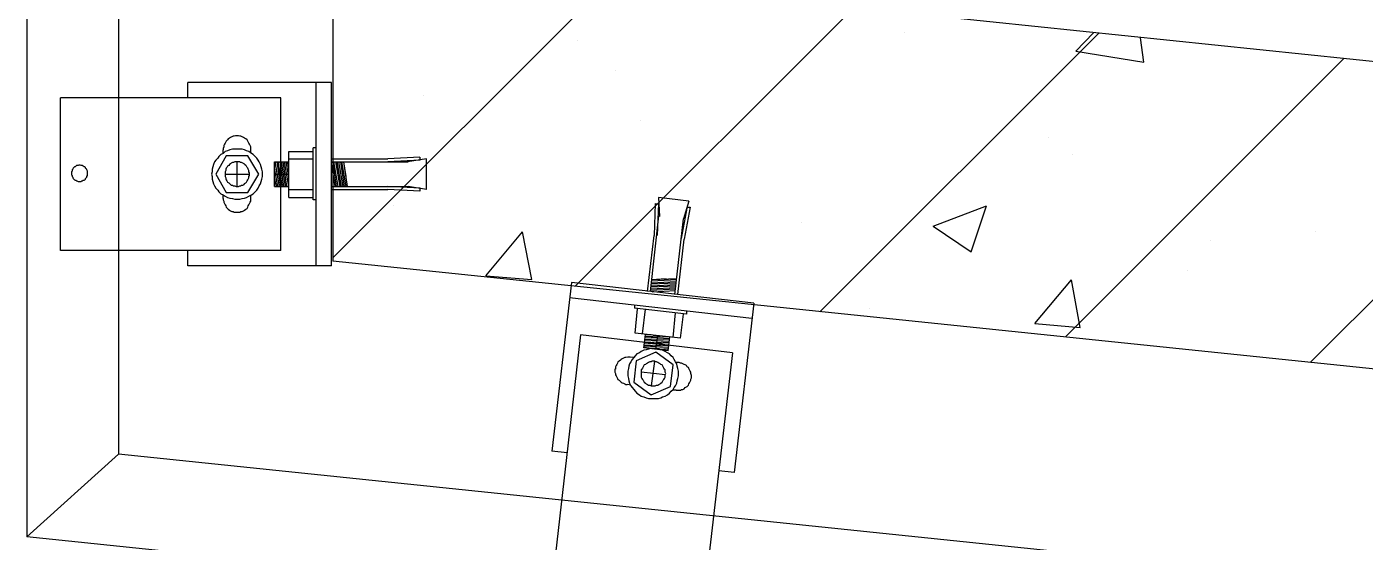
# Model space of a CAD drawing. Header units: metres. Extents: x 0 to 420, y 0 to 297.
# Drawn here: x 147.28 to 169.15, y 246.13 to 254.56 of the extents above; entities that cross this region are included whole.
import ezdxf

# ---------------------------------------------------------------- set-up
doc = ezdxf.new("R2010")
doc.units = ezdxf.units.M

msp = doc.modelspace()

# ---------------------------------------------------------------- linework, layer by layer
for p, q in [((148.78, 269.06), (148.78, 247.57)), ((152.28, 250.78), (167.23, 265.73)), ((152.28, 265.73), (152.28, 250.73)), ((147.28, 263.23), (147.28, 246.22)), ((156.24, 250.32), (162.28, 256.36)), ((204.41, 250.35), (162.28, 254.72)), ((160.24, 249.9), (164.8, 254.46)), ((161.63, 254.47), (161.63, 254.47)), ((164.42, 254.16), (164.71, 254.46)), ((165.53, 253.98), (165.48, 254.38)), ((156.28, 254.33), (156.28, 254.33)), ((164.42, 254.16), (165.53, 253.98)), ((164.25, 249.49), (168.8, 254.04)), ((156.9, 253.85), (156.9, 253.85)), ((152.26, 253.65), (149.91, 253.65)), ((149.91, 253.4), (149.91, 253.65)), ((152.01, 250.65), (152.01, 253.65)), ((152.26, 250.65), (152.26, 253.65)), ((168.25, 249.07), (172.8, 253.62)), ((151.43, 253.4), (147.83, 253.4)), ((147.83, 250.9), (147.83, 253.4)), ((151.43, 250.9), (151.43, 253.4)), ((153.77, 253.44), (153.77, 253.44)), ((157.31, 253.03), (157.31, 253.03)), ((150.5, 252.6), (150.49, 252.57)), ((150.51, 252.64), (150.5, 252.62)), ((150.5, 252.62), (150.5, 252.6)), ((150.52, 252.66), (150.51, 252.64)), ((150.53, 252.68), (150.52, 252.66)), ((150.54, 252.69), (150.53, 252.68)), ((150.56, 252.71), (150.54, 252.69)), ((150.57, 252.73), (150.56, 252.71)), ((150.59, 252.74), (150.57, 252.73)), ((150.61, 252.75), (150.59, 252.74)), ((150.63, 252.76), (150.61, 252.75)), ((150.65, 252.77), (150.63, 252.76)), ((150.67, 252.77), (150.65, 252.77)), ((150.69, 252.78), (150.67, 252.77)), ((150.72, 252.78), (150.69, 252.78)), ((150.72, 252.78), (150.72, 252.78)), ((150.74, 252.78), (150.72, 252.78)), ((150.72, 252.78), (150.72, 252.78)), ((150.76, 252.77), (150.74, 252.78)), ((150.78, 252.77), (150.76, 252.77)), ((150.8, 252.76), (150.78, 252.77)), ((150.82, 252.75), (150.8, 252.76)), ((150.84, 252.74), (150.82, 252.75)), ((150.86, 252.73), (150.84, 252.74)), ((150.88, 252.71), (150.86, 252.73)), ((150.89, 252.69), (150.88, 252.71)), ((150.9, 252.68), (150.89, 252.69)), ((150.91, 252.66), (150.9, 252.68)), ((150.92, 252.64), (150.91, 252.66)), ((150.93, 252.62), (150.92, 252.64)), ((150.94, 252.6), (150.93, 252.62)), ((150.94, 252.57), (150.94, 252.6)), ((163.98, 252.75), (163.98, 252.75)), ((150.54, 252.45), (150.37, 252.15)), ((150.4, 252.41), (150.37, 252.38)), ((150.42, 252.44), (150.4, 252.41)), ((150.45, 252.47), (150.42, 252.44)), ((150.49, 252.49), (150.45, 252.47)), ((150.49, 252.57), (150.49, 252.55)), ((150.49, 252.55), (150.49, 252.55)), ((150.49, 252.5), (150.49, 252.55)), ((150.52, 252.52), (150.49, 252.49)), ((150.56, 252.53), (150.52, 252.52)), ((150.89, 252.45), (150.54, 252.45)), ((150.6, 252.55), (150.56, 252.53)), ((150.64, 252.56), (150.6, 252.55)), ((150.68, 252.56), (150.64, 252.56)), ((150.72, 252.56), (150.68, 252.56)), ((150.76, 252.56), (150.72, 252.56)), ((150.8, 252.56), (150.76, 252.56)), ((150.84, 252.55), (150.8, 252.56)), ((150.87, 252.53), (150.84, 252.55)), ((150.91, 252.52), (150.87, 252.53)), ((151.07, 252.15), (150.89, 252.45)), ((150.95, 252.49), (150.91, 252.52)), ((150.94, 252.55), (150.94, 252.57)), ((150.94, 252.5), (150.94, 252.55)), ((150.98, 252.47), (150.95, 252.49)), ((151.01, 252.44), (150.98, 252.47)), ((151.04, 252.41), (151.01, 252.44)), ((151.06, 252.38), (151.04, 252.41)), ((151.56, 252.52), (151.96, 252.52)), ((151.56, 251.77), (151.56, 252.52)), ((151.56, 252.4), (151.96, 252.4)), ((152.01, 252.58), (151.96, 252.58)), ((151.96, 251.73), (151.96, 252.58)), ((152.26, 252.4), (153.18, 252.4)), ((153.7, 252.43), (153.18, 252.4)), ((153.81, 252.4), (153.5, 252.35)), ((153.7, 252.43), (153.7, 252.38)), ((153.81, 251.9), (153.81, 252.4)), ((164.36, 252.48), (164.36, 252.48)), ((148.02, 252.2), (148.01, 252.19)), ((148.01, 252.19), (148.01, 252.18)), ((148.01, 252.18), (148.01, 252.16)), ((148.03, 252.23), (148.02, 252.22)), ((148.02, 252.22), (148.02, 252.2)), ((148.04, 252.25), (148.03, 252.24)), ((148.03, 252.24), (148.03, 252.23)), ((148.05, 252.26), (148.04, 252.25)), ((148.06, 252.27), (148.05, 252.26)), ((148.07, 252.27), (148.06, 252.27)), ((148.08, 252.28), (148.07, 252.27)), ((148.09, 252.29), (148.08, 252.28)), ((148.1, 252.29), (148.09, 252.29)), ((148.12, 252.29), (148.1, 252.29)), ((148.13, 252.3), (148.12, 252.29)), ((148.14, 252.3), (148.13, 252.3)), ((148.15, 252.3), (148.14, 252.3)), ((148.17, 252.29), (148.15, 252.3)), ((148.18, 252.29), (148.17, 252.29)), ((148.19, 252.29), (148.18, 252.29)), ((148.2, 252.28), (148.19, 252.29)), ((148.22, 252.27), (148.2, 252.28)), ((148.23, 252.27), (148.22, 252.27)), ((148.24, 252.26), (148.23, 252.27)), ((148.24, 252.25), (148.24, 252.26)), ((148.25, 252.24), (148.24, 252.25)), ((148.26, 252.23), (148.25, 252.24)), ((148.26, 252.22), (148.26, 252.23)), ((148.27, 252.2), (148.26, 252.22)), ((148.27, 252.19), (148.27, 252.2)), ((148.27, 252.18), (148.27, 252.19)), ((148.27, 252.16), (148.27, 252.18)), ((150.31, 252.19), (150.3, 252.15)), ((150.32, 252.27), (150.31, 252.23)), ((150.31, 252.23), (150.31, 252.19)), ((150.33, 252.31), (150.32, 252.27)), ((150.35, 252.35), (150.33, 252.31)), ((150.37, 252.38), (150.35, 252.35)), ((150.53, 252.21), (150.52, 252.19)), ((150.52, 252.19), (150.52, 252.17)), ((150.52, 252.17), (150.52, 252.15)), ((150.54, 252.25), (150.53, 252.23)), ((150.53, 252.23), (150.53, 252.21)), ((150.55, 252.26), (150.54, 252.25)), ((150.56, 252.28), (150.55, 252.26)), ((150.58, 252.29), (150.56, 252.28)), ((150.59, 252.31), (150.58, 252.29)), ((150.61, 252.32), (150.59, 252.31)), ((150.62, 252.33), (150.61, 252.32)), ((150.64, 252.34), (150.62, 252.33)), ((150.66, 252.34), (150.64, 252.34)), ((150.68, 252.35), (150.66, 252.34)), ((150.7, 252.35), (150.68, 252.35)), ((150.72, 252.35), (150.7, 252.35)), ((150.74, 252.35), (150.72, 252.35)), ((150.72, 252.15), (150.72, 252.35)), ((150.76, 252.35), (150.74, 252.35)), ((150.77, 252.34), (150.76, 252.35)), ((150.79, 252.34), (150.77, 252.34)), ((150.81, 252.33), (150.79, 252.34)), ((150.83, 252.32), (150.81, 252.33)), ((150.84, 252.31), (150.83, 252.32)), ((150.86, 252.29), (150.84, 252.31)), ((150.87, 252.28), (150.86, 252.29)), ((150.88, 252.26), (150.87, 252.28)), ((150.89, 252.25), (150.88, 252.26)), ((150.9, 252.23), (150.89, 252.25)), ((150.91, 252.21), (150.9, 252.23)), ((150.91, 252.19), (150.91, 252.21)), ((150.92, 252.17), (150.91, 252.19)), ((150.92, 252.15), (150.92, 252.17)), ((151.08, 252.35), (151.06, 252.38)), ((151.1, 252.31), (151.08, 252.35)), ((151.11, 252.27), (151.1, 252.31)), ((151.12, 252.23), (151.11, 252.27)), ((151.13, 252.19), (151.12, 252.23)), ((151.13, 252.15), (151.13, 252.19)), ((151.33, 252.35), (151.56, 252.35)), ((151.33, 251.95), (151.33, 252.35)), ((151.38, 251.95), (151.33, 252.25)), ((151.41, 251.95), (151.34, 252.35)), ((151.43, 251.95), (151.37, 252.35)), ((151.46, 251.95), (151.39, 252.35)), ((151.48, 251.95), (151.42, 252.35)), ((151.51, 251.95), (151.44, 252.35)), ((151.53, 251.95), (151.47, 252.35)), ((151.56, 251.95), (151.49, 252.35)), ((151.56, 252.11), (151.52, 252.35)), ((151.56, 252.26), (151.54, 252.35)), ((152.26, 252.35), (153.51, 252.35)), ((152.32, 251.95), (152.26, 252.32)), ((152.34, 251.95), (152.28, 252.35)), ((152.37, 251.95), (152.3, 252.35)), ((152.4, 251.95), (152.33, 252.35)), ((152.42, 251.95), (152.35, 252.35)), ((152.45, 251.95), (152.38, 252.35)), ((152.47, 251.95), (152.41, 252.35)), ((152.5, 251.95), (152.43, 252.35)), ((152.5, 252.11), (152.46, 252.35)), ((152.52, 251.95), (152.46, 252.35)), ((153.71, 252.38), (153.18, 252.35)), ((148.01, 252.16), (148.01, 252.15)), ((148.01, 252.15), (148.01, 252.14)), ((148.01, 252.14), (148.02, 252.13)), ((148.02, 252.13), (148.02, 252.11)), ((148.02, 252.11), (148.03, 252.1)), ((148.03, 252.1), (148.03, 252.09)), ((148.03, 252.09), (148.04, 252.08)), ((148.04, 252.08), (148.05, 252.07)), ((148.05, 252.07), (148.06, 252.06)), ((148.06, 252.06), (148.07, 252.05)), ((148.07, 252.05), (148.08, 252.05)), ((148.08, 252.05), (148.09, 252.04)), ((148.09, 252.04), (148.1, 252.04)), ((148.1, 252.04), (148.12, 252.03)), ((148.12, 252.03), (148.13, 252.03)), ((148.13, 252.03), (148.14, 252.03)), ((148.14, 252.03), (148.15, 252.03)), ((148.15, 252.03), (148.17, 252.03)), ((148.17, 252.03), (148.18, 252.04)), ((148.18, 252.04), (148.19, 252.04)), ((148.19, 252.04), (148.2, 252.05)), ((148.2, 252.05), (148.22, 252.05)), ((148.22, 252.05), (148.23, 252.06)), ((148.23, 252.06), (148.24, 252.07)), ((148.24, 252.08), (148.25, 252.09)), ((148.24, 252.07), (148.24, 252.08)), ((148.25, 252.09), (148.26, 252.1)), ((148.26, 252.11), (148.27, 252.13)), ((148.26, 252.1), (148.26, 252.11)), ((148.27, 252.15), (148.27, 252.16)), ((148.27, 252.14), (148.27, 252.15)), ((148.27, 252.13), (148.27, 252.14)), ((150.3, 252.15), (150.31, 252.11)), ((150.31, 252.11), (150.31, 252.07)), ((150.31, 252.07), (150.32, 252.03)), ((150.32, 252.03), (150.33, 251.99)), ((150.33, 251.99), (150.35, 251.96)), ((150.35, 251.96), (150.37, 251.92)), ((150.37, 252.15), (150.54, 251.85)), ((150.52, 252.15), (150.52, 252.13)), ((150.52, 252.15), (150.92, 252.15)), ((150.52, 252.13), (150.52, 252.11)), ((150.52, 252.11), (150.53, 252.09)), ((150.53, 252.09), (150.53, 252.07)), ((150.53, 252.07), (150.54, 252.06)), ((150.54, 252.06), (150.55, 252.04)), ((150.55, 252.04), (150.56, 252.02)), ((150.56, 252.02), (150.58, 252.01)), ((150.58, 252.01), (150.59, 252)), ((150.59, 252), (150.61, 251.98)), ((150.61, 251.98), (150.62, 251.97)), ((150.62, 251.97), (150.64, 251.97)), ((150.64, 251.97), (150.66, 251.96)), ((150.66, 251.96), (150.68, 251.96)), ((150.68, 251.96), (150.7, 251.95)), ((150.7, 251.95), (150.72, 251.95)), ((150.72, 251.95), (150.72, 252.15)), ((150.72, 251.95), (150.74, 251.95)), ((150.74, 251.95), (150.76, 251.96)), ((150.76, 251.96), (150.77, 251.96)), ((150.77, 251.96), (150.79, 251.97)), ((150.79, 251.97), (150.81, 251.97)), ((150.81, 251.97), (150.83, 251.98)), ((150.83, 251.98), (150.84, 252)), ((150.84, 252), (150.86, 252.01)), ((150.86, 252.01), (150.87, 252.02)), ((150.87, 252.02), (150.88, 252.04)), ((150.88, 252.04), (150.89, 252.06)), ((150.89, 251.85), (151.07, 252.15)), ((150.89, 252.06), (150.9, 252.07)), ((150.9, 252.07), (150.91, 252.09)), ((150.91, 252.11), (150.92, 252.13)), ((150.91, 252.09), (150.91, 252.11)), ((150.92, 252.13), (150.92, 252.15)), ((151.06, 251.92), (151.08, 251.96)), ((151.08, 251.96), (151.1, 251.99)), ((151.1, 251.99), (151.11, 252.03)), ((151.11, 252.03), (151.12, 252.07)), ((151.12, 252.07), (151.13, 252.11)), ((151.13, 252.11), (151.13, 252.15)), ((151.33, 252.15), (151.56, 252.15)), ((151.36, 251.95), (151.33, 252.09)), ((151.33, 251.95), (151.56, 251.95)), ((152.26, 251.95), (153.51, 251.95)), ((153.71, 251.92), (153.18, 251.95)), ((153.81, 251.9), (153.51, 251.95)), ((150.37, 251.92), (150.4, 251.89)), ((150.4, 251.89), (150.42, 251.86)), ((150.42, 251.86), (150.45, 251.83)), ((150.45, 251.83), (150.49, 251.81)), ((150.49, 251.81), (150.52, 251.79)), ((150.49, 251.75), (150.49, 251.8)), ((150.49, 251.75), (150.49, 251.73)), ((150.49, 251.73), (150.5, 251.71)), ((150.52, 251.79), (150.56, 251.77)), ((150.54, 251.85), (150.89, 251.85)), ((150.56, 251.77), (150.6, 251.76)), ((150.6, 251.76), (150.64, 251.75)), ((150.64, 251.75), (150.68, 251.74)), ((150.68, 251.74), (150.72, 251.74)), ((150.72, 251.74), (150.76, 251.74)), ((150.76, 251.74), (150.8, 251.75)), ((150.8, 251.75), (150.84, 251.76)), ((150.84, 251.76), (150.87, 251.77)), ((150.87, 251.77), (150.91, 251.79)), ((150.91, 251.79), (150.95, 251.81)), ((150.94, 251.75), (150.94, 251.8)), ((150.94, 251.73), (150.94, 251.75)), ((150.94, 251.71), (150.94, 251.73)), ((150.95, 251.81), (150.98, 251.83)), ((150.98, 251.83), (151.01, 251.86)), ((151.01, 251.86), (151.04, 251.89)), ((151.04, 251.89), (151.06, 251.92)), ((151.56, 251.9), (151.96, 251.9)), ((151.56, 251.77), (151.96, 251.77)), ((152.01, 251.73), (151.96, 251.73)), ((152.26, 251.9), (153.18, 251.9)), ((153.7, 251.87), (153.18, 251.9)), ((153.7, 251.92), (153.7, 251.87)), ((158.1, 251.71), (157.6, 251.77)), ((157.6, 251.77), (157.62, 251.46)), ((150.5, 251.71), (150.5, 251.69)), ((150.5, 251.69), (150.51, 251.67)), ((150.51, 251.67), (150.52, 251.65)), ((150.52, 251.65), (150.53, 251.63)), ((150.53, 251.63), (150.54, 251.61)), ((150.54, 251.61), (150.56, 251.59)), ((150.56, 251.59), (150.57, 251.58)), ((150.57, 251.58), (150.59, 251.56)), ((150.59, 251.56), (150.61, 251.55)), ((150.61, 251.55), (150.63, 251.54)), ((150.63, 251.54), (150.65, 251.54)), ((150.65, 251.54), (150.67, 251.53)), ((150.67, 251.53), (150.69, 251.53)), ((150.69, 251.53), (150.72, 251.53)), ((150.72, 251.53), (150.72, 251.53)), ((150.72, 251.53), (150.74, 251.53)), ((150.74, 251.53), (150.76, 251.53)), ((150.76, 251.53), (150.78, 251.54)), ((150.78, 251.54), (150.8, 251.54)), ((150.8, 251.54), (150.82, 251.55)), ((150.82, 251.55), (150.84, 251.56)), ((150.84, 251.56), (150.86, 251.58)), ((150.86, 251.58), (150.88, 251.59)), ((150.88, 251.59), (150.89, 251.61)), ((150.89, 251.61), (150.9, 251.63)), ((150.9, 251.63), (150.91, 251.65)), ((150.91, 251.65), (150.92, 251.67)), ((150.92, 251.67), (150.93, 251.69)), ((150.93, 251.69), (150.94, 251.71)), ((153.27, 251.64), (153.27, 251.64)), ((157.55, 251.67), (157.53, 251.15)), ((157.55, 251.67), (157.6, 251.66)), ((157.6, 251.67), (157.58, 251.15)), ((158.07, 251.62), (157.97, 251.1)), ((158.1, 251.71), (158.01, 251.42)), ((158.12, 251.61), (158.02, 251.09)), ((158.05, 251.68), (158.05, 251.68)), ((158.07, 251.61), (158.12, 251.61)), ((162.09, 251.3), (162.96, 251.63)), ((162.71, 250.88), (162.96, 251.63)), ((157.47, 250.23), (157.61, 251.47)), ((157.87, 250.18), (158.01, 251.42)), ((159.94, 251.36), (159.94, 251.36)), ((162.09, 251.3), (162.71, 250.88)), ((154.78, 250.49), (155.38, 251.21)), ((155.53, 250.43), (155.38, 251.21)), ((157.42, 250.23), (157.53, 251.15)), ((157.92, 250.18), (158.02, 251.09)), ((166.62, 251.07), (166.62, 251.07)), ((168.34, 251.21), (168.34, 251.21)), ((151.43, 250.9), (147.83, 250.9)), ((149.91, 250.65), (149.91, 250.9)), ((152.26, 250.65), (149.91, 250.65)), ((204.41, 245.32), (152.28, 250.73)), ((154.78, 250.49), (155.53, 250.43)), ((157.73, 250.44), (157.49, 250.42)), ((157.9, 250.44), (157.49, 250.42)), ((157.9, 250.42), (157.49, 250.4)), ((163.75, 249.71), (164.35, 250.42)), ((164.49, 249.64), (164.35, 250.42)), ((166.24, 250.58), (166.24, 250.58)), ((156.18, 250.38), (155.86, 247.62)), ((159.16, 250.04), (156.18, 250.38)), ((157.88, 250.27), (157.47, 250.25)), ((157.89, 250.37), (157.48, 250.35)), ((157.89, 250.34), (157.48, 250.32)), ((157.88, 250.32), (157.48, 250.3)), ((157.88, 250.29), (157.48, 250.27)), ((157.89, 250.39), (157.49, 250.37)), ((157.88, 250.24), (157.5, 250.22)), ((159.13, 249.79), (156.15, 250.13)), ((157.21, 250.01), (157.21, 249.96)), ((159.16, 250.04), (158.84, 247.27)), ((158.06, 249.86), (157.21, 249.96)), ((157.22, 249.55), (157.26, 249.95)), ((157.34, 249.54), (157.39, 249.94)), ((157.84, 249.48), (157.88, 249.88)), ((157.96, 249.47), (158.01, 249.86)), ((158.06, 249.91), (158.06, 249.86)), ((161.05, 249.96), (161.05, 249.96)), ((157.96, 249.47), (157.22, 249.55)), ((163.75, 249.71), (164.49, 249.64)), ((156.33, 249.52), (155.92, 245.94)), ((158.81, 249.23), (156.33, 249.52)), ((157.36, 249.31), (157.39, 249.53)), ((157.78, 249.41), (157.37, 249.39)), ((157.78, 249.39), (157.37, 249.37)), ((157.77, 249.36), (157.37, 249.34)), ((157.77, 249.34), (157.37, 249.32)), ((157.79, 249.49), (157.38, 249.47)), ((157.79, 249.46), (157.38, 249.44)), ((157.78, 249.44), (157.38, 249.42)), ((157.48, 249.52), (157.39, 249.52)), ((157.63, 249.5), (157.39, 249.49)), ((157.56, 249.29), (157.59, 249.51)), ((157.76, 249.26), (157.79, 249.49)), ((156.98, 249.11), (156.96, 249.09)), ((156.99, 249.12), (156.98, 249.11)), ((157.01, 249.13), (156.99, 249.12)), ((157.03, 249.14), (157.01, 249.13)), ((157.05, 249.15), (157.03, 249.14)), ((157.07, 249.15), (157.05, 249.15)), ((157.1, 249.16), (157.07, 249.15)), ((157.12, 249.16), (157.1, 249.16)), ((157.14, 249.16), (157.12, 249.16)), ((157.14, 249.16), (157.14, 249.16)), ((157.2, 249.15), (157.14, 249.16)), ((157.17, 249.12), (157.15, 249.08)), ((157.2, 249.15), (157.17, 249.12)), ((157.22, 249.18), (157.2, 249.15)), ((157.24, 249.1), (157.2, 248.75)), ((157.25, 249.21), (157.22, 249.18)), ((157.56, 249.24), (157.24, 249.1)), ((157.29, 249.23), (157.25, 249.21)), ((157.32, 249.25), (157.29, 249.23)), ((157.36, 249.27), (157.32, 249.25)), ((157.76, 249.26), (157.36, 249.31)), ((157.4, 249.28), (157.36, 249.27)), ((157.44, 249.29), (157.4, 249.28)), ((157.48, 249.3), (157.44, 249.29)), ((157.77, 249.31), (157.47, 249.3)), ((157.52, 249.3), (157.48, 249.3)), ((157.56, 249.3), (157.52, 249.3)), ((157.6, 249.29), (157.56, 249.3)), ((157.84, 249.03), (157.56, 249.24)), ((157.64, 249.28), (157.6, 249.29)), ((157.76, 249.29), (157.62, 249.28)), ((157.67, 249.27), (157.64, 249.28)), ((157.71, 249.25), (157.67, 249.27)), ((157.75, 249.23), (157.71, 249.25)), ((157.78, 249.21), (157.75, 249.23)), ((157.81, 249.18), (157.78, 249.21)), ((157.84, 249.15), (157.81, 249.18)), ((157.86, 249.12), (157.84, 249.15)), ((157.88, 249.08), (157.86, 249.12)), ((158.81, 249.23), (158.4, 245.66)), ((156.9, 248.96), (156.89, 248.96)), ((156.89, 248.96), (156.89, 248.93)), ((156.89, 248.93), (156.89, 248.91)), ((156.89, 248.91), (156.9, 248.89)), ((156.91, 249.02), (156.9, 249)), ((156.9, 249), (156.9, 248.98)), ((156.9, 248.98), (156.9, 248.96)), ((156.9, 248.96), (156.9, 248.96)), ((156.9, 248.89), (156.9, 248.87)), ((156.92, 249.04), (156.91, 249.02)), ((156.93, 249.06), (156.92, 249.04)), ((156.94, 249.08), (156.93, 249.06)), ((156.96, 249.09), (156.94, 249.08)), ((157.11, 248.97), (157.1, 248.93)), ((157.1, 248.93), (157.1, 248.89)), ((157.1, 248.89), (157.1, 248.85)), ((157.12, 249.01), (157.11, 248.97)), ((157.13, 249.05), (157.12, 249.01)), ((157.15, 249.08), (157.13, 249.05)), ((157.33, 248.96), (157.32, 248.95)), ((157.32, 248.95), (157.32, 248.93)), ((157.32, 248.93), (157.32, 248.91)), ((157.32, 248.91), (157.32, 248.89)), ((157.52, 248.89), (157.32, 248.91)), ((157.32, 248.89), (157.32, 248.87)), ((157.34, 248.98), (157.33, 248.96)), ((157.35, 249), (157.34, 248.98)), ((157.36, 249.02), (157.35, 249)), ((157.37, 249.03), (157.36, 249.02)), ((157.39, 249.04), (157.37, 249.03)), ((157.4, 249.05), (157.39, 249.04)), ((157.42, 249.06), (157.4, 249.05)), ((157.44, 249.07), (157.42, 249.06)), ((157.46, 249.08), (157.44, 249.07)), ((157.48, 249.08), (157.46, 249.08)), ((157.5, 249.09), (157.48, 249.08)), ((157.49, 248.69), (157.54, 249.09)), ((157.52, 249.09), (157.5, 249.09)), ((157.54, 249.09), (157.52, 249.09)), ((157.71, 248.87), (157.52, 248.89)), ((157.55, 249.08), (157.54, 249.09)), ((157.57, 249.08), (157.55, 249.08)), ((157.59, 249.07), (157.57, 249.08)), ((157.61, 249.06), (157.59, 249.07)), ((157.63, 249.05), (157.61, 249.06)), ((157.64, 249.04), (157.63, 249.05)), ((157.66, 249.03), (157.64, 249.04)), ((157.67, 249.02), (157.66, 249.03)), ((157.68, 249), (157.67, 249.02)), ((157.69, 248.98), (157.68, 249)), ((157.7, 248.96), (157.69, 248.98)), ((157.71, 248.95), (157.7, 248.96)), ((157.71, 248.93), (157.71, 248.95)), ((157.71, 248.91), (157.71, 248.93)), ((157.72, 248.89), (157.71, 248.91)), ((157.71, 248.87), (157.72, 248.89)), ((157.8, 248.68), (157.84, 249.03)), ((157.9, 249.05), (157.88, 249.08)), ((157.94, 249.07), (157.89, 249.07)), ((157.91, 249.01), (157.9, 249.05)), ((157.92, 248.97), (157.91, 249.01)), ((157.93, 248.93), (157.92, 248.97)), ((157.93, 248.89), (157.93, 248.93)), ((157.93, 248.85), (157.93, 248.89)), ((157.96, 249.06), (157.94, 249.07)), ((157.98, 249.06), (157.96, 249.06)), ((158, 249.05), (157.98, 249.06)), ((158.02, 249.04), (158, 249.05)), ((158.04, 249.03), (158.02, 249.04)), ((158.06, 249.02), (158.04, 249.03)), ((158.07, 249), (158.06, 249.02)), ((158.09, 248.99), (158.07, 249)), ((158.1, 248.97), (158.09, 248.99)), ((158.11, 248.95), (158.1, 248.97)), ((158.12, 248.93), (158.11, 248.95)), ((158.13, 248.91), (158.12, 248.93)), ((158.13, 248.89), (158.13, 248.91)), ((158.14, 248.86), (158.13, 248.89)), ((156.9, 248.87), (156.91, 248.85)), ((156.91, 248.85), (156.92, 248.83)), ((156.92, 248.83), (156.93, 248.81)), ((156.93, 248.81), (156.94, 248.79)), ((156.94, 248.79), (156.96, 248.78)), ((156.96, 248.78), (156.98, 248.76)), ((156.98, 248.76), (156.99, 248.75)), ((156.99, 248.75), (157.01, 248.74)), ((157.01, 248.74), (157.03, 248.73)), ((157.03, 248.73), (157.05, 248.72)), ((157.05, 248.72), (157.07, 248.71)), ((157.07, 248.71), (157.09, 248.71)), ((157.15, 248.7), (157.09, 248.71)), ((157.1, 248.85), (157.11, 248.81)), ((157.11, 248.81), (157.12, 248.77)), ((157.12, 248.77), (157.13, 248.73)), ((157.13, 248.73), (157.15, 248.69)), ((157.15, 248.69), (157.17, 248.66)), ((157.2, 248.75), (157.48, 248.54)), ((157.32, 248.87), (157.32, 248.85)), ((157.32, 248.85), (157.32, 248.83)), ((157.32, 248.83), (157.33, 248.81)), ((157.33, 248.81), (157.34, 248.79)), ((157.34, 248.79), (157.35, 248.78)), ((157.35, 248.78), (157.36, 248.76)), ((157.36, 248.76), (157.37, 248.75)), ((157.37, 248.75), (157.39, 248.73)), ((157.39, 248.73), (157.4, 248.72)), ((157.4, 248.72), (157.42, 248.71)), ((157.42, 248.71), (157.44, 248.7)), ((157.44, 248.7), (157.46, 248.7)), ((157.46, 248.7), (157.48, 248.69)), ((157.48, 248.69), (157.5, 248.69)), ((157.48, 248.54), (157.8, 248.68)), ((157.5, 248.69), (157.52, 248.69)), ((157.52, 248.69), (157.54, 248.69)), ((157.54, 248.69), (157.55, 248.69)), ((157.55, 248.69), (157.57, 248.7)), ((157.57, 248.7), (157.59, 248.7)), ((157.59, 248.7), (157.61, 248.71)), ((157.61, 248.71), (157.63, 248.72)), ((157.63, 248.72), (157.64, 248.73)), ((157.64, 248.73), (157.66, 248.75)), ((157.66, 248.75), (157.67, 248.76)), ((157.67, 248.76), (157.68, 248.78)), ((157.68, 248.78), (157.69, 248.79)), ((157.69, 248.79), (157.7, 248.81)), ((157.7, 248.81), (157.71, 248.83)), ((157.71, 248.85), (157.71, 248.87)), ((157.71, 248.83), (157.71, 248.85)), ((157.86, 248.66), (157.88, 248.69)), ((157.88, 248.69), (157.9, 248.73)), ((157.9, 248.73), (157.91, 248.77)), ((157.91, 248.77), (157.92, 248.81)), ((157.92, 248.81), (157.93, 248.85)), ((158.04, 248.66), (158.06, 248.67)), ((158.06, 248.67), (158.07, 248.68)), ((158.07, 248.68), (158.09, 248.7)), ((158.09, 248.7), (158.1, 248.72)), ((158.1, 248.72), (158.11, 248.74)), ((158.11, 248.74), (158.12, 248.76)), ((158.12, 248.76), (158.13, 248.78)), ((158.13, 248.8), (158.14, 248.82)), ((158.13, 248.78), (158.13, 248.8)), ((158.14, 248.84), (158.14, 248.86)), ((158.14, 248.82), (158.14, 248.84)), ((158.14, 248.82), (158.14, 248.82)), ((158.14, 248.82), (158.14, 248.82)), ((157.17, 248.66), (157.2, 248.63)), ((157.2, 248.63), (157.22, 248.6)), ((157.22, 248.6), (157.25, 248.57)), ((157.25, 248.57), (157.29, 248.54)), ((157.29, 248.54), (157.32, 248.52)), ((157.32, 248.52), (157.36, 248.51)), ((157.36, 248.51), (157.4, 248.49)), ((157.4, 248.49), (157.44, 248.48)), ((157.44, 248.48), (157.48, 248.48)), ((157.48, 248.48), (157.52, 248.48)), ((157.52, 248.48), (157.56, 248.48)), ((157.56, 248.48), (157.6, 248.48)), ((157.6, 248.48), (157.64, 248.49)), ((157.64, 248.49), (157.67, 248.51)), ((157.67, 248.51), (157.71, 248.52)), ((157.71, 248.52), (157.75, 248.54)), ((157.75, 248.54), (157.78, 248.57)), ((157.78, 248.57), (157.81, 248.6)), ((157.81, 248.6), (157.84, 248.63)), ((157.89, 248.62), (157.83, 248.62)), ((157.84, 248.63), (157.86, 248.66)), ((157.89, 248.62), (157.89, 248.62)), ((157.89, 248.62), (157.91, 248.62)), ((157.91, 248.62), (157.94, 248.62)), ((157.94, 248.62), (157.96, 248.62)), ((157.96, 248.62), (157.98, 248.63)), ((157.98, 248.63), (158, 248.63)), ((158, 248.63), (158.02, 248.64)), ((158.02, 248.64), (158.04, 248.66)), ((148.78, 247.57), (147.28, 246.22)), ((204.41, 241.8), (148.78, 247.57)), ((156.11, 247.59), (155.86, 247.62)), ((158.84, 247.27), (158.59, 247.3)), ((204.41, 240.29), (147.28, 246.22))]:
    msp.add_line(p, q)

doc.saveas('drawing.dxf')
